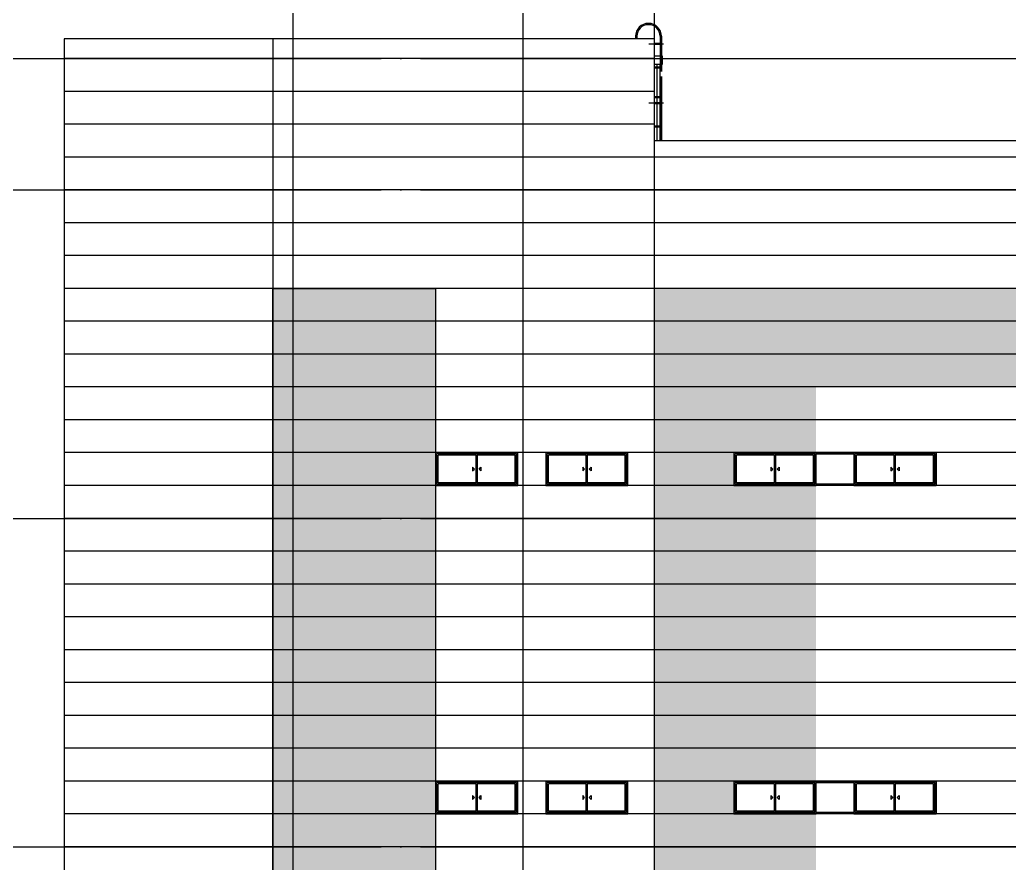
# Model space of a CAD drawing. Header units: millimetres. Extents: x -8000 to 205000, y 0 to 166200.
# Drawn here: x 42327 to 72430, y 112712 to 138391 of the extents above; entities that cross this region are included whole.
import ezdxf

# ---------------------------------------------------------------- set-up
doc = ezdxf.new("R2010")
doc.units = ezdxf.units.MM
doc.header["$LTSCALE"] = 600
doc.header["$MEASUREMENT"] = 0
doc.linetypes.add('CEN', pattern=[62, 60, -1, 0, -1])
doc.layers.get('0').update_dxf_attribs({"linetype": 'CONTINUOUS'})
for name, color, linetype in [('A-ANNO-SYMB', 7, 'CONTINUOUS'), ('A-CEN', 1, 'CEN'), ('A-CEN3', 1, 'CEN'), ('A-ELEV-MATR1', 8, 'CONTINUOUS'), ('A-ELEV-MATR3', 6, 'CONTINUOUS'), ('A-ELEV-OUT1', 2, 'CONTINUOUS'), ('A-ELEV-OUT5', 4, 'CONTINUOUS'), ('A-ELEV-WIN', 4, 'CONTINUOUS'), ('색상1', 252, 'CONTINUOUS')]:
    doc.layers.add(name, color=color, linetype=linetype)

# ---------------------------------------------------------------- blocks, each defined once
blk = doc.blocks.new('G$C32E273B9')
at = {"layer": 'A-CEN3'}
for p, q in [((410, 2350), (853, 2350)), ((410, 550), (853, 550))]:
    blk.add_line(p, q, dxfattribs=at)
at = {"layer": 'A-ELEV-MATR3'}
for p, q in [((0, 2575), (0, 2500)), ((40, 2575), (40, 2500)), ((750, 2575), (750, 2500)), ((750, 2500), (750, 1500)), ((790, 2575), (790, 2500)), ((790, 2500), (790, 1500)), ((570, 2380), (579, 2380)), ((579, 2365), (570, 2365)), ((579, 2335), (570, 2335)), ((570, 2320), (579, 2320)), ((579, 2380), (579, 2320)), ((579, 2365), (750, 2365)), ((579, 2335), (750, 2335)), ((750, 1350), (750, -600)), ((790, 1350), (790, -600)), ((570, 580), (579, 580)), ((579, 565), (570, 565)), ((579, 535), (570, 535)), ((570, 520), (579, 520)), ((579, 580), (579, 520)), ((579, 565), (750, 565)), ((579, 535), (750, 535))]:
    blk.add_line(p, q, dxfattribs=at)
for centre in [(770, 2500), (770, 2200), (770, 1900), (770, 1600), (770, 1300), (770, 1000), (770, 700), (770, 400), (770, 100), (770, -200)]:
    blk.add_circle(centre, 10, dxfattribs=at)
for centre, radius, start, end in [((395, 2575), 395, 0, 180), ((395, 2575), 355, 0, 180), ((750, 2350), 15, 270, 90), ((750, 550), 15, 270, 90)]:
    blk.add_arc(centre, radius, start, end, dxfattribs=at)
blk = doc.blocks.new('G$CEF023C29')
at = {"layer": 'A-ANNO-SYMB', "elevation": -103000}
for points in [[(1123, 443), (1180, 500), (1123, 557)], [(1377, 443), (1320, 500), (1377, 557)], [(4773, 443), (4830, 500), (4773, 557)], [(5027, 443), (4970, 500), (5027, 557)]]:
    blk.add_lwpolyline(points, close=True, dxfattribs=at)
at = {"layer": 'A-ELEV-WIN'}
for p, q in [((2500, 1000, -103000), (0, 1000, -103000)), ((0, 1000, -103000), (0, 0, -103000)), ((40, 40, -103000), (40, 960, -103000)), ((40, 960, -103000), (1230, 960, -103000)), ((80, 80, -103000), (80, 920, -103000)), ((80, 920, -103000), (1230, 920, -103000)), ((1230, 960, -103000), (2460, 960, -103000)), ((1230, 40, -103000), (1230, 960, -103000)), ((1270, 920, -103000), (2420, 920, -103000)), ((1270, 80, -103000), (1270, 920, -103000)), ((2420, 80, -103000), (2420, 920, -103000)), ((2460, 40, -103000), (2460, 960, -103000)), ((2500, 1000, -103000), (2500, 0, -103000)), ((2500, 1000, -103000), (2500, 0, -103000)), ((3650, 1000, -103000), (2500, 1000, -103000)), ((3650, 960, -103000), (2500, 960, -103000)), ((6150, 1000, -103000), (3650, 1000, -103000)), ((3690, 40, -103000), (3690, 960, -103000)), ((3690, 960, -103000), (4880, 960, -103000)), ((3730, 80, -103000), (3730, 920, -103000)), ((3730, 920, -103000), (4880, 920, -103000)), ((4880, 960, -103000), (6110, 960, -103000)), ((4880, 40, -103000), (4880, 960, -103000)), ((4920, 920, -103000), (6070, 920, -103000)), ((4920, 80, -103000), (4920, 920, -103000)), ((6070, 80, -103000), (6070, 920, -103000)), ((6110, 40, -103000), (6110, 960, -103000)), ((6150, 1000, -103000), (6150, 0, -103000)), ((2500, 0, -103000), (0, 0, -103000)), ((40, 40, -103000), (1230, 40, -103000)), ((80, 80, -103000), (1230, 80, -103000)), ((1230, 40, -103000), (2460, 40, -103000)), ((1270, 80, -103000), (2420, 80, -103000)), ((2500, 40, -103000), (3650, 40, -103000)), ((2500, 0, -103000), (3650, 0, -103000)), ((6150, 0, -103000), (3650, 0, -103000)), ((3690, 40, -103000), (4880, 40, -103000)), ((3730, 80, -103000), (4880, 80, -103000)), ((4880, 40, -103000), (6110, 40, -103000)), ((4920, 80, -103000), (6070, 80, -103000))]:
    blk.add_line(p, q, dxfattribs=at)
at = {"layer": 'A-ELEV-WIN', "elevation": -103000}
for points in [[(2500, 0), (0, 0), (0, 1000), (2500, 1000)], [(6150, 0), (3650, 0), (3650, 1000), (6150, 1000)]]:
    blk.add_lwpolyline(points, close=True, dxfattribs=at)
blk = doc.blocks.new('G$C0437542C')
at = {"layer": 'A-ANNO-SYMB', "elevation": -103000}
for points in [[(1123, 443), (1180, 500), (1123, 557)], [(1377, 443), (1320, 500), (1377, 557)]]:
    blk.add_lwpolyline(points, close=True, dxfattribs=at)
at = {"layer": 'A-ELEV-WIN'}
for p, q in [((0, 1000, -103000), (2500, 1000, -103000)), ((0, 1000, -103000), (0, 0, -103000)), ((1270, 960, -103000), (40, 960, -103000)), ((40, 40, -103000), (40, 960, -103000)), ((1230, 920, -103000), (80, 920, -103000)), ((80, 80, -103000), (80, 920, -103000)), ((1230, 80, -103000), (1230, 920, -103000)), ((1270, 40, -103000), (1270, 960, -103000)), ((2460, 960, -103000), (1270, 960, -103000)), ((2420, 920, -103000), (1270, 920, -103000)), ((2420, 80, -103000), (2420, 920, -103000)), ((2460, 40, -103000), (2460, 960, -103000)), ((0, 0, -103000), (2500, 0, -103000)), ((1270, 40, -103000), (40, 40, -103000)), ((1230, 80, -103000), (80, 80, -103000)), ((2420, 80, -103000), (1270, 80, -103000)), ((2460, 40, -103000), (1270, 40, -103000))]:
    blk.add_line(p, q, dxfattribs=at)
at = {"layer": 'A-ELEV-WIN', "elevation": -103000}
blk.add_lwpolyline([(0, 0), (2500, 0), (2500, 1000), (0, 1000)], close=True, dxfattribs=at)

msp = doc.modelspace()

# ---------------------------------------------------------------- hatches: boundary and pattern name
at = {"layer": '색상1'}
h = msp.add_hatch(color=256, dxfattribs=at)
h.dxf.hatch_style = 1
h.paths.add_polyline_path([(50030, 130212), (54980, 130212), (54980, 107212), (50030, 107212)])
h = msp.add_hatch(color=256, dxfattribs=at)
h.dxf.hatch_style = 1
h.paths.add_polyline_path([(66555, 114212), (64055, 114212), (64055, 115212), (66555, 115212), (66555, 124212), (64055, 124212), (64055, 125212), (66555, 125212), (66555, 130212), (61630, 130212), (61630, 107212), (66555, 107212)])
h = msp.add_hatch(color=256, dxfattribs=at)
h.dxf.hatch_style = 1
h.paths.add_polyline_path([(66555, 130212), (83630, 130212), (83630, 127212), (66555, 127212)])

# ---------------------------------------------------------------- linework, layer by layer
at = {"layer": 'A-CEN'}
for p, q in [((50630, 145012), (50630, 87812)), ((57630, 145012), (57630, 87812)), ((61630, 145012), (61630, 87812)), ((17320, 137212), (183000, 137212)), ((17320, 133212), (183000, 133212)), ((17320, 123212), (183000, 123212)), ((17320, 113212), (183000, 113212))]:
    msp.add_line(p, q, dxfattribs=at)
at = {"layer": 'A-ELEV-MATR1'}
for p, q in [((61630, 137212), (43680, 137212)), ((61630, 136212), (43680, 136212)), ((61630, 135212), (43680, 135212)), ((150230, 134212), (43680, 134212)), ((150230, 133212), (43680, 133212)), ((150230, 132212), (43680, 132212)), ((136330, 131212), (43680, 131212)), ((150230, 130212), (43680, 130212)), ((150230, 129212), (43680, 129212)), ((150230, 128212), (43680, 128212)), ((150230, 127212), (43680, 127212)), ((150230, 126212), (43680, 126212)), ((73430, 125212), (43680, 125212)), ((73430, 124212), (43680, 124212)), ((150230, 123212), (43680, 123212)), ((150230, 122212), (43680, 122212)), ((136330, 121212), (43680, 121212)), ((150230, 120212), (43680, 120212)), ((150230, 119212), (43680, 119212)), ((150230, 118212), (43680, 118212)), ((150230, 117212), (43680, 117212)), ((150230, 116212), (43680, 116212)), ((73430, 115212), (43680, 115212)), ((73430, 114212), (43680, 114212)), ((150230, 113212), (43680, 113212))]:
    msp.add_line(p, q, dxfattribs=at)
at = {"layer": 'A-ELEV-MATR3'}
for p, q in [((61705, 137038), (61705, 134712)), ((61805, 137038), (61805, 134712))]:
    msp.add_line(p, q, dxfattribs=at)
for points in [[(61630, 137038), (61880, 137038), (61880, 137288), (61630, 137288)], [(61825, 136928), (61825, 136948), (61630, 136948), (61630, 136928)], [(61825, 136928), (61825, 136948), (61685, 136948), (61685, 136928)], [(61825, 136028), (61825, 136048), (61630, 136048), (61630, 136028)], [(61825, 136028), (61825, 136048), (61685, 136048), (61685, 136028)], [(61825, 135128), (61825, 135148), (61630, 135148), (61630, 135128)], [(61825, 135128), (61825, 135148), (61685, 135148), (61685, 135128)]]:
    msp.add_lwpolyline(points, close=True, dxfattribs=at)
at = {"layer": 'A-ELEV-OUT1'}
for p, q in [((61630, 137812), (50030, 137812)), ((50030, 137812), (50030, 94112)), ((61630, 137812), (61630, 134712))]:
    msp.add_line(p, q, dxfattribs=at)
msp.add_lwpolyline([(61630, 134712), (127630, 134712)], dxfattribs=at)
at = {"layer": 'A-ELEV-OUT5'}
for p, q in [((50030, 137812), (43680, 137812)), ((43680, 137812), (43680, 106062)), ((61630, 137812), (61630, 134712))]:
    msp.add_line(p, q, dxfattribs=at)
at = {"layer": '색상1'}
msp.add_lwpolyline([(50030, 130212), (54980, 130212), (54980, 107212), (50030, 107212)], close=True, dxfattribs=at)

# ---------------------------------------------------------------- block references
for name, p in [('G$C32E273B9', (61060, 135312)), ('G$C0437542C', (54980, 124212, 103000)), ('G$C0437542C', (58330, 124212, 103000)), ('G$C0437542C', (54980, 114212, 103000)), ('G$C0437542C', (58330, 114212, 103000))]:
    msp.add_blockref(name, p)
at = {"xscale": -1}
for p in [(70205, 124212), (70205, 114212)]:
    msp.add_blockref('G$CEF023C29', p, dxfattribs=at)

doc.saveas('drawing.dxf')
